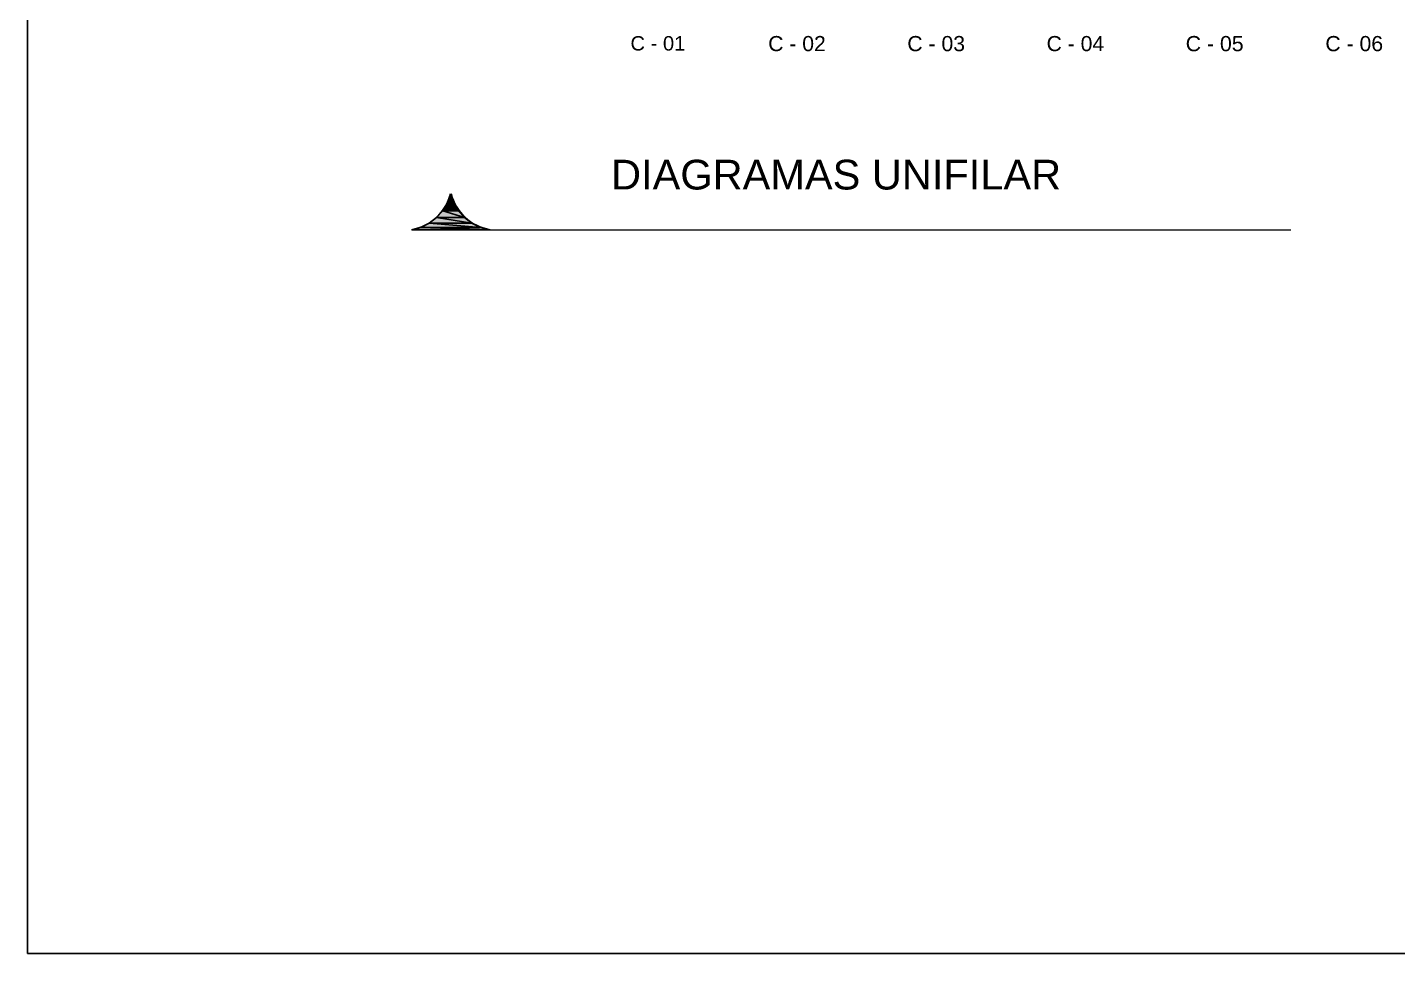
# Model space of a CAD drawing. Header units: millimetres. Extents: x 50 to 186, y -32 to 33.
# Drawn here: x 105.5 to 115.46, y 3.34 to 10.07 of the extents above; entities that cross this region are included whole.
import ezdxf

# ---------------------------------------------------------------- set-up
doc = ezdxf.new("R2010")
doc.units = ezdxf.units.MM
doc.layers.add('11 - Quadro de cargas', color=7, linetype='Continuous', lineweight=30)
doc.layers.add('Prumada Eletrica', color=40, linetype='Continuous', lineweight=30)
doc.styles.add('Arial0', font='arial.ttf', dxfattribs={"height": 3.14658})

msp = doc.modelspace()

# ---------------------------------------------------------------- hatches: boundary and pattern name
at = {"layer": 'Prumada Eletrica', "true_color": 0x000005}
h = msp.add_hatch(color=5, dxfattribs=at)
h.paths.add_polyline_path([(108.5994, 8.8004), (108.5533, 8.8004), (108.633, 8.7404)])
h.paths.add_polyline_path([(108.5533, 8.8004), (108.633, 8.7404), (108.5212, 8.7404)])
msp.add_hatch(color=5, dxfattribs=at).paths.add_polyline_path([(108.5757, 8.8619), (108.5994, 8.8004), (108.5533, 8.8004)])
h = msp.add_hatch(color=5, dxfattribs=at)
h.paths.add_polyline_path([(108.679, 8.6901), (108.4751, 8.6901), (108.7321, 8.651)])
h.paths.add_polyline_path([(108.4751, 8.6901), (108.7321, 8.651), (108.4206, 8.651)])
h = msp.add_hatch(color=5, dxfattribs=at)
h.paths.add_polyline_path([(108.633, 8.7404), (108.5212, 8.7404), (108.679, 8.6901)])
h.paths.add_polyline_path([(108.5212, 8.7404), (108.679, 8.6901), (108.4751, 8.6901)])
h = msp.add_hatch(color=5, dxfattribs=at)
h.paths.add_polyline_path([(108.7936, 8.6188), (108.3606, 8.6188), (108.8578, 8.6007)])
h.paths.add_polyline_path([(108.3606, 8.6188), (108.8578, 8.6007), (108.2963, 8.6007)])
h = msp.add_hatch(color=5, dxfattribs=at)
h.paths.add_polyline_path([(108.7321, 8.651), (108.4206, 8.651), (108.7936, 8.6188)])
h.paths.add_polyline_path([(108.4206, 8.651), (108.7936, 8.6188), (108.3606, 8.6188)])

# ---------------------------------------------------------------- linework, layer by layer
at = {"layer": '11 - Quadro de cargas'}
for p, q in [((105.5001, 33.3388), (105.5001, 3.3388)), ((105.5001, 3.3388), (185.5001, 3.3388))]:
    msp.add_line(p, q, dxfattribs=at)
at = {"layer": 'Prumada Eletrica', "color": 5, "linetype": 'Continuous', "lineweight": -2, "true_color": 0x000005}
for points in [[(108.5533, 8.8004), (108.633, 8.7404), (108.5212, 8.7404)], [(108.5757, 8.8619), (108.5994, 8.8004), (108.5533, 8.8004)], [(108.5994, 8.8004), (108.5533, 8.8004), (108.633, 8.7404)], [(108.4751, 8.6901), (108.7321, 8.651), (108.4206, 8.651)], [(108.5212, 8.7404), (108.679, 8.6901), (108.4751, 8.6901)], [(108.679, 8.6901), (108.4751, 8.6901), (108.7321, 8.651)], [(108.633, 8.7404), (108.5212, 8.7404), (108.679, 8.6901)], [(108.3606, 8.6188), (108.8578, 8.6007), (108.2963, 8.6007)], [(108.4206, 8.651), (108.7936, 8.6188), (108.3606, 8.6188)], [(108.7936, 8.6188), (108.3606, 8.6188), (108.8578, 8.6007)], [(108.7321, 8.651), (108.4206, 8.651), (108.7936, 8.6188)]]:
    msp.add_lwpolyline(points, close=True, dxfattribs=at)
at = {"layer": 'Prumada Eletrica', "color": 5, "linetype": 'Continuous', "lineweight": 20, "true_color": 0x000005}
msp.add_lwpolyline([(108.2963, 8.6007), (114.6865, 8.6007), (114.6865, 8.6007)], dxfattribs=at)
for points in [[(108.2949, 8.6049), (108.4318, 8.6286), (108.5422, 8.7306), (108.5757, 8.8647)], [(108.5813, 8.8647), (108.6148, 8.7306), (108.7251, 8.6286), (108.862, 8.6049)]]:
    msp.add_open_spline(points, degree=3, dxfattribs=at)

# ---------------------------------------------------------------- texts
at = {"layer": 'Prumada Eletrica', "color": 7, "true_color": 0x000007, "style": 'Arial0'}
for s, height, p in [('C - 01', 0.10493, (109.8844, 9.9052)), ('C - 02', 0.11003, (110.8859, 9.9007)), ('C - 03', 0.11037, (111.8972, 9.9004)), ('C - 04', 0.11003, (112.9098, 9.9007)), ('C - 05', 0.11072, (113.9211, 9.9001)), ('C - 06', 0.11038, (114.9365, 9.9004)), ('DIAGRAMAS UNIFILAR', 0.216206, (109.7434, 8.8948))]:
    msp.add_text(s, height=height, dxfattribs=at).set_placement(p)

doc.saveas('drawing.dxf')
